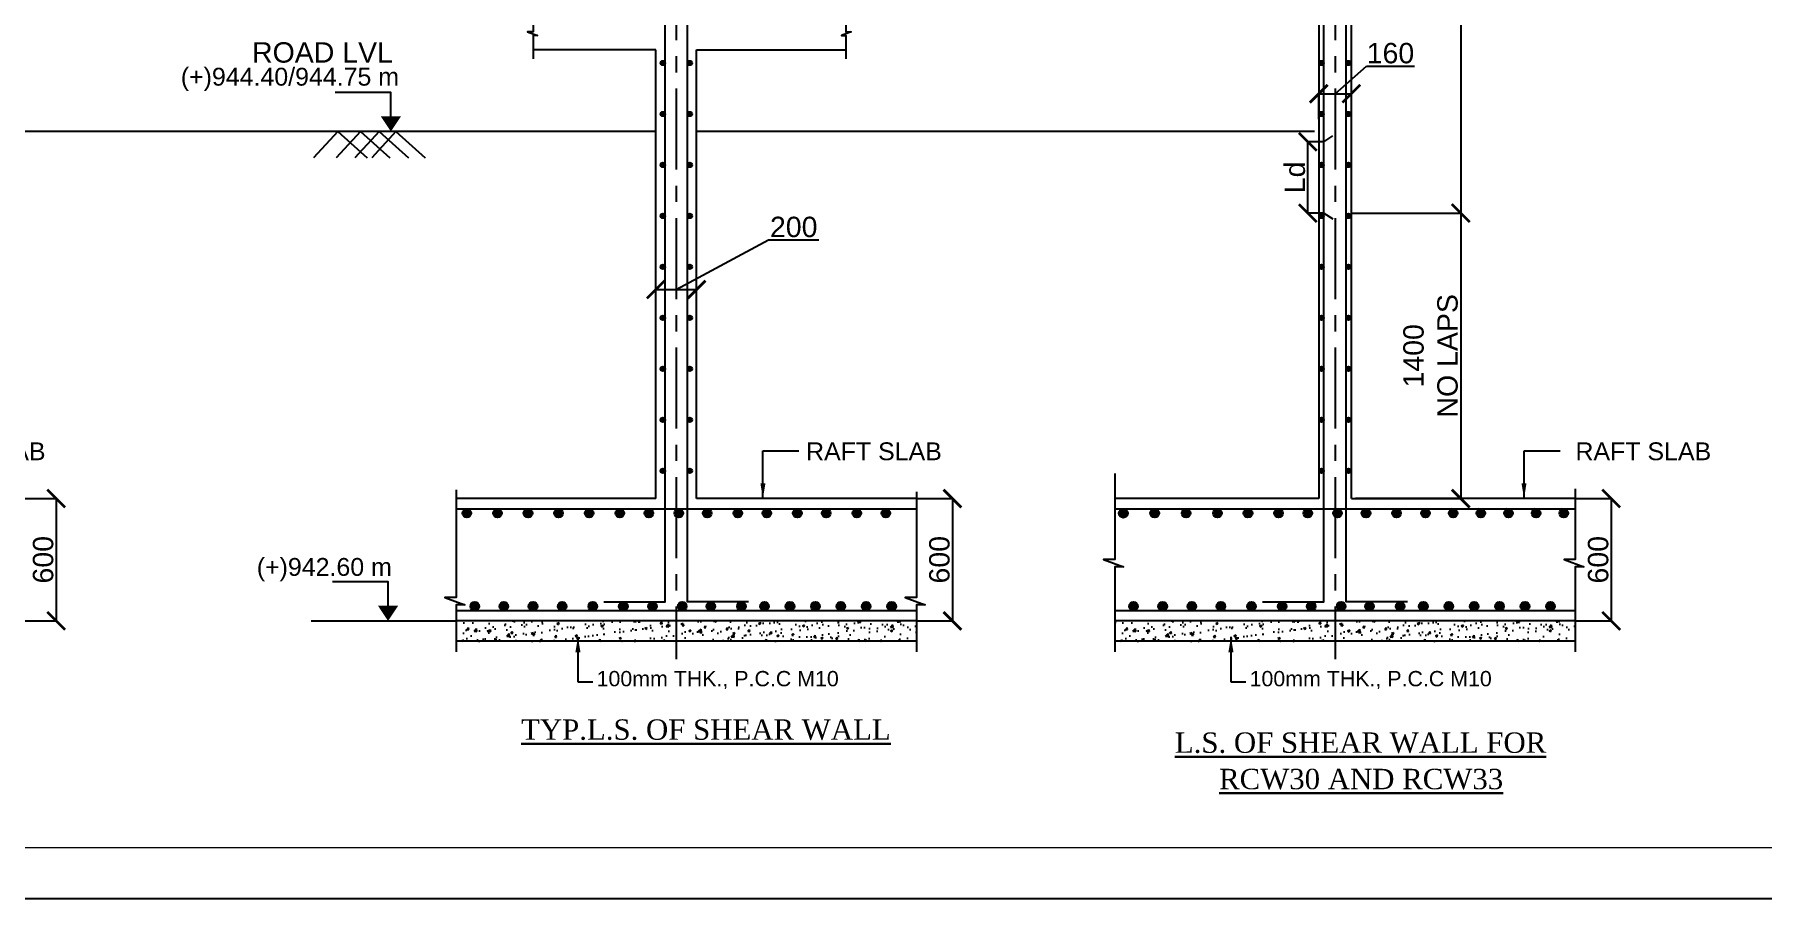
# Model space of a CAD drawing. Header units: inches. Extents: x 207135 to 337634, y -175669 to -89669.
# Drawn here: x 269851 to 303742, y -175669 to -158723 of the extents above; entities that cross this region are included whole.
import ezdxf
from ezdxf.enums import TextEntityAlignment as Align

# ---------------------------------------------------------------- set-up
doc = ezdxf.new("R2010")
doc.units = ezdxf.units.IN
doc.header["$MEASUREMENT"] = 0
doc.linetypes.add('CENTER', pattern=[50.8, 31.75, -6.35, 6.35, -6.35])
for name, color, linetype in [('1', 8, 'Continuous'), ('2', 1, 'Continuous'), ('4', 4, 'Continuous'), ('5', 2, 'Continuous'), ('ARROW', 5, 'Continuous'), ('BRACKETS', 4, 'Continuous'), ('DIM', 251, 'Continuous'), ('GRID', 8, 'CENTER'), ('Ttxt', 3, 'Continuous')]:
    doc.layers.add(name, color=color, linetype=linetype)
for name, color, linetype, lineweight in [('JKEC COLHAT', 2, 'Continuous', 20), ('text', 4, 'Continuous', 30), ('TEXT1', 3, 'Continuous', 20)]:
    doc.layers.add(name, color=color, linetype=linetype, lineweight=lineweight)
doc.styles.add('1-GROUND FLOOR$0$SANSSERIF', font='sanss___.ttf')
doc.styles.add('Arial', font='arial.ttf', dxfattribs={"height": 400})
doc.styles.add('T300', font='sanss___.ttf', dxfattribs={"height": 350})
doc.styles.add('T400', font='romantic.ttf')
doc.dimstyles.new('SCALE-25', dxfattribs={"dimtxt": 400, "dimasz": 350, "dimexe": 0, "dimexo": 0, "dimgap": 50, "dimtad": 1, "dimdec": 0, "dimlfac": 0.25, "dimzin": 0, "dimdsep": 46, "dimtxsty": 'Arial', "dimblk": 'ARCHTICK', "dimcen": 0, "dimclrd": 5, "dimclre": 8, "dimclrt": 1, "dimadec": 0, "dimazin": 0, "dimtfac": 1, "dimtdec": 0, "dimtix": 1, "dimtmove": 2, "dimatfit": 3, "dimfxl": 0, "dimtolj": 1, "dimtzin": 0, "dimlwd": -1, "dimarcsym": 0})

# ---------------------------------------------------------------- blocks, each defined once
blk = doc.blocks.new('_ARCHTICK')
at = {"color": 0, "linetype": 'ByBlock', "const_width": 0.15}
blk.add_lwpolyline([(-0.5, -0.5), (0.5, 0.5)], dxfattribs=at)
blk = doc.blocks.new('*D693')
at = {"layer": 'Defpoints', "color": 0}
for p in [(282837, -163724), (282037, -164220), (282837, -164220)]:
    blk.add_point(p, dxfattribs=at)
at = {"layer": 'DIM', "color": 5}
for p, q in [((282437, -163724), (284248, -162753)), ((284248, -162753), (285237, -162753)), ((282037, -163724), (282837, -163724))]:
    blk.add_line(p, q, dxfattribs=at)
at = {"layer": 'DIM', "color": 8, "lineweight": -2}
for p, q in [((282037, -164220), (282037, -163724)), ((282837, -164220), (282837, -163724))]:
    blk.add_line(p, q, dxfattribs=at)
at = {"layer": 'DIM', "color": 5, "xscale": 350, "yscale": 350, "zscale": 350, "rotation": 180}
blk.add_blockref('_ARCHTICK', (282037, -163724), dxfattribs=at)
at = {"layer": 'DIM', "color": 5, "xscale": 350, "yscale": 350, "zscale": 350}
blk.add_blockref('_ARCHTICK', (282837, -163724), dxfattribs=at)
at = {"layer": 'DIM', "color": 1, "insert": (284742, -162499), "char_height": 400, "attachment_point": 5, "style": 'Arial'}
blk.add_mtext('\\A1;200', dxfattribs=at)
blk = doc.blocks.new('R1')
at = {"layer": '5'}
h = blk.add_hatch(color=256, dxfattribs=at)
edge = h.paths.add_edge_path()
edge.add_arc((0, 0), 69.6, 0, 360)
at = {"layer": '5', "color": 6}
blk.add_circle((0, 0), 69.6, dxfattribs=at)
blk = doc.blocks.new('*D698')
at = {"layer": 'Defpoints', "color": 0}
for p in [(287150, -167825), (287150, -170225), (287855, -170225)]:
    blk.add_point(p, dxfattribs=at)
at = {"layer": 'DIM', "color": 8, "lineweight": -2}
for p, q in [((287150, -167825), (287855, -167825)), ((287150, -170225), (287855, -170225))]:
    blk.add_line(p, q, dxfattribs=at)
at = {"layer": 'DIM', "color": 5}
blk.add_line((287855, -167825), (287855, -170225), dxfattribs=at)
at = {"layer": 'DIM', "color": 5, "xscale": 350, "yscale": 350, "zscale": 350}
for p, rotation in [((287855, -167825), 90), ((287855, -170225), 270)]:
    blk.add_blockref('_ARCHTICK', p, dxfattribs=dict(at, rotation=rotation))
at = {"layer": 'DIM', "color": 1, "insert": (287601, -169025), "char_height": 400, "attachment_point": 5, "rotation": 90, "style": 'Arial'}
blk.add_mtext('\\A1;600', dxfattribs=at)
blk = doc.blocks.new('*D706')
at = {"layer": 'Defpoints', "color": 0}
for p in [(295679, -159884), (295039, -160380), (295679, -160380)]:
    blk.add_point(p, dxfattribs=at)
at = {"layer": 'DIM', "color": 5}
for p, q in [((295359, -159884), (295974, -159344)), ((295974, -159344), (296918, -159344)), ((295039, -159884), (295679, -159884))]:
    blk.add_line(p, q, dxfattribs=at)
at = {"layer": 'DIM', "color": 8, "lineweight": -2}
for p, q in [((295039, -160380), (295039, -159884)), ((295679, -160380), (295679, -159884))]:
    blk.add_line(p, q, dxfattribs=at)
at = {"layer": 'DIM', "color": 5, "xscale": 350, "yscale": 350, "zscale": 350, "rotation": 180}
blk.add_blockref('_ARCHTICK', (295039, -159884), dxfattribs=at)
at = {"layer": 'DIM', "color": 5, "xscale": 350, "yscale": 350, "zscale": 350}
blk.add_blockref('_ARCHTICK', (295679, -159884), dxfattribs=at)
at = {"layer": 'DIM', "color": 1, "insert": (296446, -159090), "char_height": 400, "attachment_point": 5, "style": 'Arial'}
blk.add_mtext('\\A1;160', dxfattribs=at)
blk = doc.blocks.new('*D707')
at = {"layer": 'Defpoints', "color": 0}
for p in [(295679, -162225), (295679, -167825), (297825, -167825)]:
    blk.add_point(p, dxfattribs=at)
at = {"layer": 'DIM', "color": 8, "lineweight": -2}
for p, q in [((295679, -162225), (297825, -162225)), ((295679, -167825), (297825, -167825))]:
    blk.add_line(p, q, dxfattribs=at)
at = {"layer": 'DIM', "color": 5}
blk.add_line((297825, -162225), (297825, -167825), dxfattribs=at)
at = {"layer": 'DIM', "color": 5, "xscale": 350, "yscale": 350, "zscale": 350}
for p, rotation in [((297825, -162225), 90), ((297825, -167825), 270)]:
    blk.add_blockref('_ARCHTICK', p, dxfattribs=dict(at, rotation=rotation))
at = {"layer": 'DIM', "color": 1, "insert": (297234, -165025), "char_height": 400, "attachment_point": 5, "rotation": 90, "style": 'Arial'}
blk.add_mtext('\\A1;1400\\PNO LAPS', dxfattribs=at)
blk = doc.blocks.new('*D708')
at = {"layer": 'Defpoints', "color": 0}
for p in [(294825, -160825), (295139, -160825), (295139, -162225)]:
    blk.add_point(p, dxfattribs=at)
at = {"layer": 'DIM', "color": 8, "lineweight": -2}
for p, q in [((295139, -160825), (294825, -160825)), ((295139, -162225), (294825, -162225))]:
    blk.add_line(p, q, dxfattribs=at)
at = {"layer": 'DIM', "color": 5}
blk.add_line((294825, -162225), (294825, -160825), dxfattribs=at)
at = {"layer": 'DIM', "color": 5, "xscale": 350, "yscale": 350, "zscale": 350}
for p, rotation in [((294825, -160825), 90), ((294825, -162225), 270)]:
    blk.add_blockref('_ARCHTICK', p, dxfattribs=dict(at, rotation=rotation))
at = {"layer": 'DIM', "color": 1, "insert": (294572, -161525), "char_height": 400, "attachment_point": 5, "rotation": 90, "style": 'Arial'}
blk.add_mtext('\\A1;Ld', dxfattribs=at)
blk = doc.blocks.new('*D710')
at = {"layer": 'Defpoints', "color": 0}
for p in [(300072, -167825), (300072, -170225), (300777, -170225)]:
    blk.add_point(p, dxfattribs=at)
at = {"layer": 'DIM', "color": 8, "lineweight": -2}
for p, q in [((300072, -167825), (300777, -167825)), ((300072, -170225), (300777, -170225))]:
    blk.add_line(p, q, dxfattribs=at)
at = {"layer": 'DIM', "color": 5}
blk.add_line((300777, -167825), (300777, -170225), dxfattribs=at)
at = {"layer": 'DIM', "color": 5, "xscale": 350, "yscale": 350, "zscale": 350}
for p, rotation in [((300777, -167825), 90), ((300777, -170225), 270)]:
    blk.add_blockref('_ARCHTICK', p, dxfattribs=dict(at, rotation=rotation))
at = {"layer": 'DIM', "color": 1, "insert": (300522, -169025), "char_height": 400, "attachment_point": 5, "rotation": 90, "style": 'Arial'}
blk.add_mtext('\\A1;600', dxfattribs=at)
blk = doc.blocks.new('*D712')
at = {"layer": 'Defpoints', "color": 0}
for p in [(295579, -151725), (295679, -162225), (297825, -162225)]:
    blk.add_point(p, dxfattribs=at)
at = {"layer": 'DIM', "color": 8, "lineweight": -2}
for p, q in [((295579, -151725), (297825, -151725)), ((295679, -162225), (297825, -162225))]:
    blk.add_line(p, q, dxfattribs=at)
at = {"layer": 'DIM', "color": 5}
blk.add_line((297825, -151725), (297825, -162225), dxfattribs=at)
at = {"layer": 'DIM', "color": 5, "xscale": 350, "yscale": 350, "zscale": 350}
for p, rotation in [((297825, -151725), 90), ((297825, -162225), 270)]:
    blk.add_blockref('_ARCHTICK', p, dxfattribs=dict(at, rotation=rotation))
at = {"layer": 'DIM', "color": 1, "insert": (297571, -156975), "char_height": 400, "attachment_point": 5, "rotation": 90, "style": 'Arial'}
blk.add_mtext('\\A1;2625', dxfattribs=at)
blk = doc.blocks.new('*D732')
at = {"layer": 'Defpoints', "color": 0}
for p in [(269570, -167825), (269570, -170225), (270275, -170225)]:
    blk.add_point(p, dxfattribs=at)
at = {"layer": 'DIM', "color": 8, "lineweight": -2}
for p, q in [((269570, -167825), (270275, -167825)), ((269570, -170225), (270275, -170225))]:
    blk.add_line(p, q, dxfattribs=at)
at = {"layer": 'DIM', "color": 5}
blk.add_line((270275, -167825), (270275, -170225), dxfattribs=at)
at = {"layer": 'DIM', "color": 5, "xscale": 350, "yscale": 350, "zscale": 350}
for p, rotation in [((270275, -167825), 90), ((270275, -170225), 270)]:
    blk.add_blockref('_ARCHTICK', p, dxfattribs=dict(at, rotation=rotation))
at = {"layer": 'DIM', "color": 1, "insert": (270021, -169025), "char_height": 400, "attachment_point": 5, "rotation": 90, "style": 'Arial'}
blk.add_mtext('\\A1;600', dxfattribs=at)

msp = doc.modelspace()

# ---------------------------------------------------------------- hatches: boundary and pattern name
at = {"layer": '1'}
h = msp.add_hatch(dxfattribs=at)
h.set_pattern_fill('AR-CONC', color=256, scale=60, style=0)
h.set_pattern_definition([(50, (-326707.07, -259990.6), (430.3561, -37.65128), [45, -495]), (355, (-326707.07, -259990.6), (-83.2508, 451.31528), [36, -396]), (100.4514, (-326671.2, -259993.74), (347.10563, 413.66373), [38.2441, -420.68527]), (46.1842, (-326707.07, -259870.6), (640.34463, -99.3114), [67.5, -742.5]), (96.6356, (-326653.7, -259878.9), (560.7976, 584.4707), [57.3662, -631.0278]), (351.1842, (-326707.1, -259870.6), (560.7972, 584.47116), [54, -594]), (21, (-326647.07, -259900.6), (358.14423, -241.57133), [45, -495]), (326, (-326647.07, -259900.6), (145.9892, 435.09003), [36, -396]), (71.4514, (-326617.23, -259920.73), (504.13358, 193.5183), [38.2441, -420.68527]), (37.5, (-326707.07, -259990.6), (7.295913, 199.736312), [0, -391.2, 0, -402, 0, -397.5]), (7.5, (-326707.07, -259990.6), (157.84172, 236.64703), [0, -229.2, 0, -382.2, 0, -151.5]), (327.5, (-326840.87, -259990.6), (320.29346, -13.532923), [0, -150, 0, -468, 0, -621]), (317.5, (-326900.87, -259990.6), (349.9117, 60.06299), [0, -195, 0, -310.8, 0, -441])])
h.paths.add_polyline_path([(278118.9, -170225), (287150.2, -170225), (287150.2, -170625), (278118.9, -170625)])
h = msp.add_hatch(dxfattribs=at)
h.set_pattern_fill('AR-CONC', color=256, scale=60, style=0)
h.set_pattern_definition([(50, (-313785.47, -259990.6), (430.3561, -37.65128), [45, -495]), (355, (-313785.47, -259990.6), (-83.2508, 451.31528), [36, -396]), (100.4514, (-313749.6, -259993.74), (347.10563, 413.66373), [38.2441, -420.68527]), (46.1842, (-313785.47, -259870.6), (640.34463, -99.3114), [67.5, -742.5]), (96.6356, (-313732.1, -259878.9), (560.7976, 584.4707), [57.3662, -631.0278]), (351.1842, (-313785.5, -259870.6), (560.7972, 584.47116), [54, -594]), (21, (-313725.47, -259900.6), (358.14423, -241.57133), [45, -495]), (326, (-313725.47, -259900.6), (145.9892, 435.09003), [36, -396]), (71.4514, (-313695.63, -259920.73), (504.13358, 193.5183), [38.2441, -420.68527]), (37.5, (-313785.47, -259990.6), (7.295913, 199.736312), [0, -391.2, 0, -402, 0, -397.5]), (7.5, (-313785.47, -259990.6), (157.84172, 236.64703), [0, -229.2, 0, -382.2, 0, -151.5]), (327.5, (-313919.27, -259990.6), (320.29346, -13.532923), [0, -150, 0, -468, 0, -621]), (317.5, (-313979.27, -259990.6), (349.9117, 60.06299), [0, -195, 0, -310.8, 0, -441])])
h.paths.add_polyline_path([(291040.5, -170225), (300071.8, -170225), (300071.8, -170625), (291040.5, -170625)])
at = {"layer": '5'}
for points in [[(278416, -168110, 1), (278244.7, -168110, 1)], [(279016, -168110, 1), (278844.7, -168110, 1)], [(279616, -168110, 1), (279444.7, -168110, 1)], [(280216, -168110, 1), (280044.7, -168110, 1)], [(280816, -168110, 1), (280644.7, -168110, 1)], [(281416, -168110, 1), (281244.7, -168110, 1)], [(281987.8, -168110, 1), (281816.5, -168110, 1)], [(282571.6, -168110, 1), (282400.3, -168110, 1)], [(283131.1, -168110, 1), (282959.7, -168110, 1)], [(283731.1, -168110, 1), (283559.7, -168110, 1)], [(284298.4, -168110, 1), (284127, -168110, 1)], [(284898.4, -168110, 1), (284727, -168110, 1)], [(285465.7, -168110, 1), (285294.3, -168110, 1)], [(286065.7, -168110, 1), (285894.3, -168110, 1)], [(286633, -168110, 1), (286461.6, -168110, 1)], [(291292.3, -168114.1, 1), (291121, -168114.1, 1)], [(291907.4, -168112.7, 1), (291736.1, -168112.7, 1)], [(292522.5, -168111.3, 1), (292351.2, -168111.3, 1)], [(293137.6, -168110, 1), (292966.3, -168110, 1)], [(293737.6, -168110, 1), (293566.3, -168110, 1)], [(294337.6, -168110, 1), (294166.3, -168110, 1)], [(294909.4, -168110, 1), (294738.1, -168110, 1)], [(295493.2, -168110, 1), (295321.9, -168110, 1)], [(296052.7, -168110, 1), (295881.3, -168110, 1)], [(296652.7, -168110, 1), (296481.3, -168110, 1)], [(297220, -168110, 1), (297048.6, -168110, 1)], [(297762, -168110, 1), (297590.6, -168110, 1)], [(298304, -168110, 1), (298132.6, -168110, 1)], [(298846, -168110, 1), (298674.6, -168110, 1)], [(299388, -168110, 1), (299216.7, -168110, 1)], [(299930, -168110, 1), (299758.7, -168110, 1)], [(278570, -169939.4, 1), (278398.7, -169939.4, 1)], [(279141.8, -169939.4, 1), (278970.5, -169939.4, 1)], [(279713.6, -169939.4, 1), (279542.3, -169939.4, 1)], [(280285.4, -169939.4, 1), (280114.1, -169939.4, 1)], [(280885.4, -169939.4, 1), (280714.1, -169939.4, 1)], [(281485.4, -169939.4, 1), (281314.1, -169939.4, 1)], [(282057.2, -169939.4, 1), (281885.9, -169939.4, 1)], [(282641.1, -169939.4, 1), (282469.7, -169939.4, 1)], [(283200.5, -169939.4, 1), (283029.1, -169939.4, 1)], [(283800.5, -169939.4, 1), (283629.1, -169939.4, 1)], [(284255.4, -169939.4, 1), (284084.1, -169939.4, 1)], [(284754, -169939.4, 1), (284582.6, -169939.4, 1)], [(285252.5, -169939.4, 1), (285081.1, -169939.4, 1)], [(285751, -169939.4, 1), (285579.7, -169939.4, 1)], [(286249.5, -169939.4, 1), (286078.2, -169939.4, 1)], [(286748.1, -169939.4, 1), (286576.7, -169939.4, 1)], [(291491.6, -169939.4, 1), (291320.3, -169939.4, 1)], [(292063.4, -169939.4, 1), (291892.1, -169939.4, 1)], [(292635.2, -169939.4, 1), (292463.9, -169939.4, 1)], [(293207, -169939.4, 1), (293035.7, -169939.4, 1)], [(293807, -169939.4, 1), (293635.7, -169939.4, 1)], [(294407, -169939.4, 1), (294235.7, -169939.4, 1)], [(294978.8, -169939.4, 1), (294807.5, -169939.4, 1)], [(295562.7, -169939.4, 1), (295391.3, -169939.4, 1)], [(296122.1, -169939.4, 1), (295950.7, -169939.4, 1)], [(296722.1, -169939.4, 1), (296550.7, -169939.4, 1)], [(297177, -169939.4, 1), (297005.7, -169939.4, 1)], [(297675.6, -169939.4, 1), (297504.2, -169939.4, 1)], [(298174.1, -169939.4, 1), (298002.7, -169939.4, 1)], [(298672.6, -169939.4, 1), (298501.3, -169939.4, 1)], [(299171.1, -169939.4, 1), (298999.8, -169939.4, 1)], [(299669.7, -169939.4, 1), (299498.3, -169939.4, 1)]]:
    msp.add_hatch(color=256, dxfattribs=at).paths.add_polyline_path(points)

# ---------------------------------------------------------------- linework, layer by layer
at = {"layer": '1'}
for p, q in [((275797.2, -160625), (275321.8, -161139.2)), ((276243.7, -160625), (275768.4, -161139.2)), ((275797.2, -160625), (276372.6, -161139.2)), ((276608.5, -160625), (276133.2, -161139.2)), ((276243.7, -160625), (276819.1, -161139.2)), ((276939.8, -160625), (276464.4, -161139.2)), ((276608.5, -160625), (277183.9, -161139.2)), ((276939.8, -160625), (277515.1, -161139.2))]:
    msp.add_line(p, q, dxfattribs=at)
for points in [[(279628, -158149.3), (279628, -158669.5), (279517.7, -158669.5), (279712.9, -158741.3), (279628, -158741.3), (279628, -159201.7)], [(285760.9, -158149.3), (285760.9, -158669.5), (285871.1, -158669.5), (285675.9, -158741.3), (285760.9, -158741.3), (285760.9, -159201.7)], [(291040.5, -167333.1), (291040.5, -169021.9), (290819.9, -169021.9), (291210.4, -169165.6), (291040.5, -169165.6), (291040.5, -170830.8)], [(278118.9, -167655.6), (278118.9, -169766.3), (277898.3, -169766.3), (278288.8, -169910.1), (278118.9, -169910.1), (278118.9, -170830.8)], [(287150.2, -167693.5), (287150.2, -169766.3), (286929.6, -169766.3), (287320.1, -169910.1), (287150.2, -169910.1), (287150.2, -170830.8)], [(300071.8, -167637.1), (300071.8, -169021.9), (299851.2, -169021.9), (300241.7, -169165.6), (300071.8, -169165.6), (300071.8, -170830.8)]]:
    msp.add_lwpolyline(points, dxfattribs=at)
at = {"layer": '2', "color": 5}
for p, q in [((287150.2, -170625), (278118.9, -170625)), ((300071.8, -170625), (291040.5, -170625))]:
    msp.add_line(p, q, dxfattribs=at)
at = {"layer": '2', "color": 1, "linetype": 'Continuous'}
for points in [[(276839.7, -160423.7), (276839.7, -159861.3), (275749, -159861.3)], [(276784.4, -170023.7), (276784.4, -169461.3), (275693.7, -169461.3)]]:
    msp.add_lwpolyline(points, dxfattribs=at)
for points in [[(277040.6, -160324.2), (276840.6, -160625), (276640.6, -160324.2)], [(276985.3, -169924.2), (276785.3, -170225), (276585.3, -169924.2)]]:
    msp.add_solid(points, dxfattribs=at)
at = {"layer": '4', "ltscale": 0.2}
for p, q in [((295039.1, -146125), (295039.1, -167825)), ((295679.1, -167825), (295679.1, -146125)), ((282037.5, -159025), (279628, -159025)), ((282037.5, -167825), (282037.5, -159025)), ((282837.5, -167825), (282837.5, -159025)), ((282837.5, -159025), (285760.9, -159025))]:
    msp.add_line(p, q, dxfattribs=at)
at = {"layer": '4'}
for p, q in [((282037.5, -167825), (278118.9, -167825)), ((287150.2, -167825), (282837.5, -167825)), ((295039.1, -167825), (291040.5, -167825)), ((300071.8, -167825), (295759.1, -167825)), ((287150.2, -170225), (278118.9, -170225)), ((300071.8, -170225), (291040.5, -170225))]:
    msp.add_line(p, q, dxfattribs=at)
at = {"layer": '5', "ltscale": 0.2}
for p, q in [((295139.1, -160825), (295313.2, -160710)), ((295139.1, -162225), (295313.2, -162340))]:
    msp.add_line(p, q, dxfattribs=at)
at = {"layer": '5'}
for p, q in [((278118.9, -168025), (287150.2, -168025)), ((291040.5, -168025), (300071.8, -168025)), ((287150.2, -170025), (278118.9, -170025)), ((300071.8, -170025), (291040.5, -170025))]:
    msp.add_line(p, q, dxfattribs=at)
at = {"layer": '5', "ltscale": 0.2}
for points in [[(281017.5, -169853.7), (282217.5, -169853.7), (282217.5, -132000)], [(283857.5, -169853.7), (282657.5, -169853.7), (282657.5, -132000)], [(293939.1, -169853.7), (295139.1, -169853.7), (295139.1, -132000)], [(296779.1, -169853.7), (295579.1, -169853.7), (295579.1, -132000)]]:
    msp.add_lwpolyline(points, dxfattribs=at)
at = {"layer": '5'}
for centre in [(278330.3, -168110), (278930.3, -168110), (279530.3, -168110), (280130.3, -168110), (280730.3, -168110), (281330.3, -168110), (281902.1, -168110), (282486, -168110), (283045.4, -168110), (283645.4, -168110), (284212.7, -168110), (284812.7, -168110), (285380, -168110), (285980, -168110), (286547.3, -168110), (291206.7, -168114.1), (291821.8, -168112.7), (292436.8, -168111.3), (293051.9, -168110), (293651.9, -168110), (294251.9, -168110), (294823.7, -168110), (295407.6, -168110), (295967, -168110), (296567, -168110), (297134.3, -168110), (297676.3, -168110), (298218.3, -168110), (298760.3, -168110), (299302.3, -168110), (299844.3, -168110), (278484.3, -169939.4), (279056.1, -169939.4), (279627.9, -169939.4), (280199.7, -169939.4), (280799.7, -169939.4), (281399.7, -169939.4), (281971.5, -169939.4), (282555.4, -169939.4), (283114.8, -169939.4), (283714.8, -169939.4), (284169.8, -169939.4), (284668.3, -169939.4), (285166.8, -169939.4), (285665.3, -169939.4), (286163.9, -169939.4), (286662.4, -169939.4), (291405.9, -169939.4), (291977.7, -169939.4), (292549.5, -169939.4), (293121.3, -169939.4), (293721.3, -169939.4), (294321.3, -169939.4), (294893.1, -169939.4), (295477, -169939.4), (296036.4, -169939.4), (296636.4, -169939.4), (297091.4, -169939.4), (297589.9, -169939.4), (298088.4, -169939.4), (298586.9, -169939.4), (299085.5, -169939.4), (299584, -169939.4)]:
    msp.add_circle(centre, 85.7, dxfattribs=at)
for centre in [(297639.1, -168145), (298181.1, -168145), (298723.1, -168145), (299265.1, -168145), (299807.1, -168145)]:
    msp.add_arc(centre, 120, 0, 90, dxfattribs=at)
at = {"layer": 'BRACKETS', "color": 1}
for p, q in [((277378.9, -160625), (265257.3, -160625)), ((282037.5, -160625), (275273.4, -160625)), ((294959.1, -160625), (282837.5, -160625)), ((275273.4, -170225), (278118.9, -170225))]:
    msp.add_line(p, q, dxfattribs=at)
at = {"layer": 'Defpoints', "ltscale": 0.2}
msp.add_lwpolyline([(207134.8, -175669), (329134.8, -175669), (329134.8, -89669), (207134.8, -89669)], close=True, dxfattribs=at)
msp.add_lwpolyline([(207134.8, -175669), (329134.8, -175669), (329134.8, -89669), (207134.8, -89669)], close=True, dxfattribs=at)
at = {"layer": 'GRID', "ltscale": 50}
for p, q in [((282437.5, -131843.6), (282437.5, -170973.6)), ((295359.1, -131843.6), (295359.1, -170973.6))]:
    msp.add_line(p, q, dxfattribs=at)
at = {"layer": 'JKEC COLHAT', "ltscale": 0.2}
msp.add_lwpolyline([(208134.8, -174669), (328134.8, -174669), (328134.8, -90669), (208134.8, -90669)], close=True, dxfattribs=at)
msp.add_lwpolyline([(208134.8, -174669), (328134.8, -174669), (328134.8, -90669), (208134.8, -90669)], close=True, dxfattribs=at)

# ---------------------------------------------------------------- block references
at = {"layer": '5', "xscale": 0.6400000001303852, "yscale": 0.6400000001303852, "zscale": 0.6400000001303852}
for p in [(282172.9, -159280.5), (282702, -159280.5), (295094.5, -159280.5), (295623.6, -159280.5), (282172.9, -160280.5), (282702, -160280.5), (295094.5, -160280.5), (295623.6, -160280.5), (282172.9, -161280.5), (282702, -161280.5), (295094.5, -161280.5), (295623.6, -161280.5), (282172.9, -162280.5), (282702, -162280.5), (295094.5, -162280.5), (295623.6, -162280.5), (282172.9, -163280.5), (282702, -163280.5), (295094.5, -163280.5), (295623.6, -163280.5), (282172.9, -164280.5), (282702, -164280.5), (295094.5, -164280.5), (295623.6, -164280.5), (282172.9, -165280.5), (282702, -165280.5), (295094.5, -165280.5), (295623.6, -165280.5), (282172.9, -166280.5), (282702, -166280.5), (295094.5, -166280.5), (295623.6, -166280.5), (282172.9, -167280.5), (282702, -167280.5), (295094.5, -167280.5), (295623.6, -167280.5)]:
    msp.add_blockref('R1', p, dxfattribs=at)

# ---------------------------------------------------------------- texts
at = {"layer": 'text', "color": 4, "style": 'T400'}
for s, p in [('%%UTYP.L.S. OF SHEAR WALL', (283018.9, -172676.3)), ('%%UL.S. OF SHEAR WALL FOR', (295859.9, -172932.6)), ('%%URCW30 AND RCW33', (295870.9, -173646.1))]:
    msp.add_text(s, height=400, dxfattribs=at).set_placement(p, align=Align.BOTTOM_CENTER)
at = {"layer": 'TEXT1', "color": 3, "ltscale": 7, "style": 'T300'}
msp.add_text('ROAD LVL', height=400, dxfattribs=at).set_placement((274117, -159273.4))
at = {"layer": 'TEXT1', "color": 7, "ltscale": 7, "style": 'T300'}
for s, p in [('(+)944.40/944.75 m', (272719.1, -159724.8)), ('(+)942.60 m', (274209.4, -169340.9))]:
    msp.add_text(s, height=350, dxfattribs=at).set_placement(p)
at = {"layer": 'TEXT1', "style": '1-GROUND FLOOR$0$SANSSERIF'}
for p in [(280874.9, -171507.2), (293683.2, -171507.2)]:
    msp.add_text('100mm THK., P.C.C M10', height=300, dxfattribs=at).set_placement(p)
at = {"layer": 'Ttxt', "color": 4, "style": 'Arial'}
for p in [(267403.8, -167072.7), (284984, -167072.7), (300074.9, -167072.7)]:
    msp.add_text('RAFT SLAB', height=350, dxfattribs=at).set_placement(p)

# ---------------------------------------------------------------- dimensions: what is measured, and where the dimension line sits
at = {"layer": 'DIM'}
dim = msp.add_linear_dim(base=(297825.5, -162225), p1=(295579.1, -151725), p2=(295679.1, -162225), angle=90, dimstyle='SCALE-25', dxfattribs=at)
dim.commit()
dim.dimension.update_dxf_attribs({"geometry": '*D712', "text_midpoint": (297571.2, -156975)})
at = {"layer": 'DIM', "color": 1}
for base, p1, p2, picture, middle in [((295679.1, -159884.5), (295039.1, -160380.5), (295679.1, -160380.5), '*D706', (296023.5, -159344.2)), ((282837.5, -163723.9), (282037.5, -164219.9), (282837.5, -164219.9), '*D693', (284297.7, -162753.3))]:
    dim = msp.add_linear_dim(base=base, p1=p1, p2=p2, dimstyle='SCALE-25', override={"dimtmove": 1}, dxfattribs=at)
    dim.commit()
    dim.dimension.update_dxf_attribs({"geometry": picture, "text_midpoint": middle, "dimtype": 160})
at = {"layer": 'DIM'}
for base, p1, p2, text, picture, middle in [((294824.8, -160825), (295139.1, -162225), (295139.1, -160825), 'Ld', '*D708', (294571.6, -161525)), ((297825.5, -167825), (295679.1, -162225), (295679.1, -167825), '<>\\PNO LAPS', '*D707', (297234.4, -165025))]:
    dim = msp.add_linear_dim(base=base, p1=p1, p2=p2, angle=90, text=text, dimstyle='SCALE-25', override={"dimarcsym": 2}, dxfattribs=at)
    dim.commit()
    dim.dimension.update_dxf_attribs({"geometry": picture, "text_midpoint": middle})
at = {"layer": 'DIM', "color": 1}
for base, p1, p2, picture, middle in [((270274.8, -170225), (269569.9, -167825), (269569.9, -170225), '*D732', (270020.6, -169025)), ((287855.1, -170225), (287150.2, -167825), (287150.2, -170225), '*D698', (287600.8, -169025)), ((300776.7, -170225), (300071.8, -167825), (300071.8, -170225), '*D710', (300522.4, -169025))]:
    dim = msp.add_linear_dim(base=base, p1=p1, p2=p2, angle=90, dimstyle='SCALE-25', dxfattribs=at)
    dim.commit()
    dim.dimension.update_dxf_attribs({"geometry": picture, "text_midpoint": middle})

# ---------------------------------------------------------------- leaders
at = {"layer": 'ARROW', "linetype": 'Continuous'}
for points in [[(284137.5, -167825), (284137.5, -166886.4), (284844.5, -166886.4)], [(299065.8, -167825), (299065.8, -166886.4), (299772.8, -166886.4)], [(280509.2, -170538.8), (280509.2, -171419.9), (280802, -171419.9)], [(293317.5, -170538.8), (293317.5, -171419.9), (293610.4, -171419.9)]]:
    msp.add_leader(points, dimstyle='SCALE-25', override={"dimasz": 300}, dxfattribs=at)

doc.saveas('drawing.dxf')
